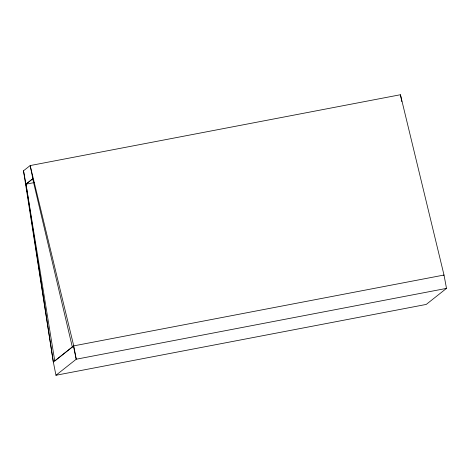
<?xml version="1.0" encoding="UTF-8"?>
<svg xmlns="http://www.w3.org/2000/svg" width="470" height="470" viewBox="0 0 470 470"><rect width="100%" height="100%" fill="white"/><g stroke="black" fill="none" stroke-linecap="round" stroke-linejoin="round"><path stroke-width="0.7" d="M443.715 275.244L444.015 275.038L73.743 345.873L53.333 362L25.997 184.17L32.841 178.676L30.162 165.569L400.434 94.734L444.015 275.038L446.5 288.386L426.231 304.431L55.959 375.266L53.333 362L23.5 170.78L30.162 165.569L73.743 345.873L76.228 359.221L55.959 375.266M32.841 178.676L25.997 184.17L54.773 361.001L73.443 346.079L76.228 359.221L446.5 288.386M34.345 182.572L25.997 184.17L23.5 170.78M32.724 178.876L72.315 346.942M400.434 94.734L401.844 101.632"/></g></svg>
